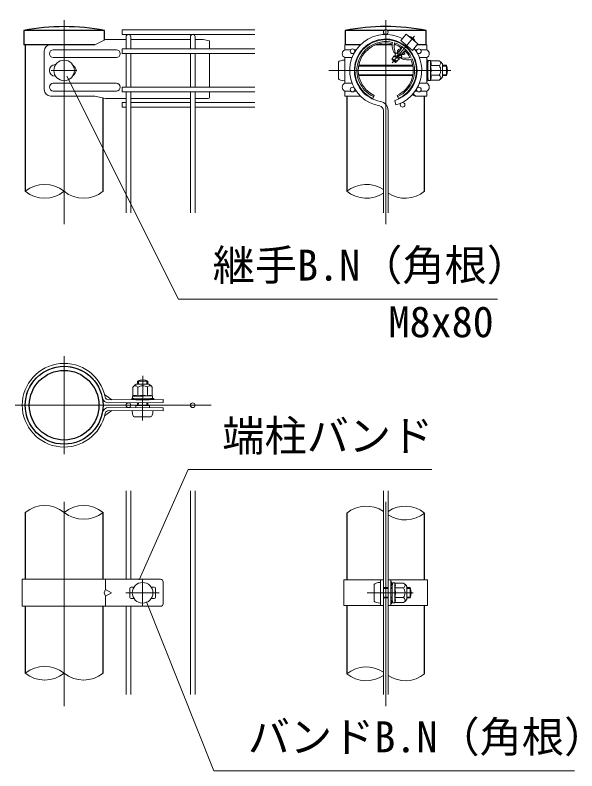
# Model space of a CAD drawing. Units: millimetres, scale not verified. Extents: x -4200 to 4200, y -2970 to 2970.
# Drawn here: x 1149 to 2023, y 520 to 1696 of the extents above; entities that cross this region are included whole.
import ezdxf
from ezdxf.enums import TextEntityAlignment as Align

# ---------------------------------------------------------------- set-up
doc = ezdxf.new("R2010")
doc.units = ezdxf.units.MM
doc.header["$LTSCALE"] = 10
doc.linetypes.add('USER1', pattern=[50.8, 31.75, -6.35, 6.35, -6.35])
for name, color, linetype, lineweight in [('0-4_D-STR1', 1, 'Continuous', 25), ('0-5_D-BMK', 2, 'USER1', 13), ('0-6_D-STR-DIM', 7, 'Continuous', 13), ('0-9_D-STR3', 3, 'Continuous', 13), ('0-A_D-STR-TXT', 7, 'Continuous', 13), ('0-B_D-STR2', 7, 'Continuous', 13)]:
    doc.layers.add(name, color=color, linetype=linetype, lineweight=lineweight)
doc.styles.add('ＭＳ ゴシック', font='')
doc.styles.get('ＭＳ ゴシック').set_extended_font_data('MS Gothic')

msp = doc.modelspace()

# ---------------------------------------------------------------- linework, layer by layer
at = {"layer": '0-4_D-STR1'}
for p, q in [((1288.2, 1671.53), (1162.4, 1671.53)), ((1162.4, 1671.53), (1162.4, 1649.53)), ((1288.2, 1656.86), (1288.2, 1671.53)), ((1722.62, 1671.53), (1662.4, 1671.53)), ((1662.4, 1671.53), (1662.4, 1649.53)), ((1788.2, 1671.53), (1727.99, 1671.53)), ((1788.2, 1649.53), (1788.2, 1671.53)), ((1273.26, 1649.53), (1162.4, 1649.53)), ((1164.8, 1649.53), (1164.8, 1421.53)), ((1686.11, 1649.53), (1662.4, 1649.53)), ((1698.77, 1649.53), (1697.35, 1649.53)), ((1735.21, 1649.53), (1710.08, 1649.53)), ((1740.53, 1649.53), (1738.62, 1649.53)), ((1788.2, 1649.53), (1774.53, 1649.53)), ((1285.8, 1421.53), (1285.8, 1566.76)), ((1664.8, 1569.53), (1664.8, 1421.53)), ((1785.8, 1421.53), (1785.8, 1569.59)), ((1164.8, 922.28), (1164.8, 818.28)), ((1285.8, 818.28), (1285.8, 922.28)), ((1664.8, 921.28), (1664.8, 817.28)), ((1785.8, 817.28), (1785.8, 921.28)), ((1164.8, 776.28), (1164.8, 672.28)), ((1285.8, 672.28), (1285.8, 776.28)), ((1664.8, 777.28), (1664.8, 671.28)), ((1785.8, 671.28), (1785.8, 777.28))]:
    msp.add_line(p, q, dxfattribs=at)
for radius in [60.5, 54.1]:
    msp.add_circle((1225.3, 1088.95), radius, dxfattribs=at)
for centre, radius, start, end in [((1225.3, 1349.07), 328.53, 78.96219, 101.03781), ((1725.3, 1352.67), 325, 78.84081, 101.15919)]:
    msp.add_arc(centre, radius, start, end, dxfattribs=at)
at = {"layer": '0-5_D-BMK'}
for p, q in [((1225.3, 1370.41), (1225.3, 1695.53)), ((1725.3, 1370.41), (1725.3, 1695.53)), ((1770.12, 1662.94), (1735.17, 1621.29)), ((1205.3, 1609.53), (1245.3, 1609.53)), ((1826.4, 1609.53), (1636.98, 1609.53)), ((1225.3, 1165.15), (1225.3, 1012.75)), ((1347.2, 1065.11), (1347.54, 1134.75)), ((1453.9, 1088.95), (1149.1, 1088.95)), ((1225.3, 621.16), (1225.3, 972.16)), ((1725.3, 621.16), (1725.3, 973.4)), ((1347.3, 817.28), (1347.3, 777.28)), ((1321.3, 797.28), (1373.3, 797.28)), ((1696.46, 797.28), (1767.94, 797.28))]:
    msp.add_line(p, q, dxfattribs=at)
at = {"layer": '0-6_D-STR-DIM'}
for centre, start, end in [((1195.05, 1384.21), 50.97549, 129.02451), ((1695.05, 1384.21), 56.30864, 129.02451), ((1195.05, 1458.85), 230.97549, 309.02451), ((1255.55, 1458.85), 230.97549, 309.02451), ((1695.05, 1458.85), 230.97549, 303.69136), ((1755.55, 1458.85), 236.30864, 309.02451), ((1195.05, 884.96), 50.97549, 129.02451), ((1255.55, 884.96), 50.97549, 129.02451), ((1695.05, 883.96), 56.30864, 129.02451), ((1755.55, 883.96), 50.97549, 123.69136), ((1255.55, 959.6), 230.97549, 309.02451), ((1755.55, 958.6), 236.30864, 309.02451), ((1195.05, 634.96), 50.97549, 129.02451), ((1695.05, 633.96), 56.30864, 129.02451), ((1195.05, 709.6), 230.97549, 309.02451), ((1255.55, 709.6), 230.97549, 309.02451), ((1695.05, 708.6), 230.97549, 303.69136), ((1755.55, 708.6), 236.30864, 309.02451)]:
    msp.add_arc(centre, 48.04, start, end, dxfattribs=at)
at = {"layer": '0-9_D-STR3'}
for p, q in [((1289.55, 1657.53), (1273.26, 1649.53)), ((1321.7, 1657.53), (1289.55, 1657.53)), ((1421.7, 1657.53), (1328.9, 1657.53)), ((1441.3, 1657.53), (1428.9, 1657.53)), ((1441.3, 1657.53), (1451.3, 1655.53)), ((1757.12, 1666.12), (1748.76, 1656.16)), ((1761.85, 1662.6), (1761.73, 1662.25)), ((1273.26, 1649.53), (1204.33, 1649.53)), ((1451.3, 1655.53), (1451.3, 1642.93)), ((1686.11, 1649.53), (1661.6, 1649.53)), ((1661.6, 1641.53), (1661.6, 1649.53)), ((1697.35, 1649.53), (1698.77, 1649.53)), ((1747.71, 1645.99), (1747.71, 1641.66)), ((1748.76, 1656.16), (1767.15, 1640.73)), ((1751.44, 1650.74), (1751.44, 1649.79)), ((1771.22, 1654.74), (1770.89, 1654.56)), ((1789, 1649.53), (1774.53, 1649.53)), ((1789, 1649.53), (1789, 1643.98)), ((1789, 1641.53), (1789, 1649.53)), ((1194.33, 1639.53), (1194.33, 1579.53)), ((1306.48, 1641.53), (1208.48, 1641.53)), ((1451.3, 1635.73), (1451.3, 1583.33)), ((1661.6, 1641.53), (1670.84, 1641.53)), ((1676.54, 1641.53), (1679.35, 1641.53)), ((1741.42, 1636.65), (1739.25, 1633.41)), ((1740.16, 1636.57), (1739.47, 1636.27)), ((1744.53, 1634.74), (1741.36, 1636.51)), ((1744.82, 1635.37), (1742.99, 1636.14)), ((1745.1, 1635.96), (1743.42, 1636.66)), ((1743.44, 1639.9), (1743.43, 1636.67)), ((1743.44, 1639.9), (1744.98, 1642.21)), ((1746.41, 1638.49), (1743.68, 1640.02)), ((1747.46, 1640.34), (1744.96, 1641.96)), ((1747.85, 1641), (1744.98, 1642.21)), ((1747.64, 1641.69), (1747.27, 1641.25)), ((1748.14, 1641.48), (1747.71, 1641.66)), ((1749.92, 1633.22), (1748.29, 1633.91)), ((1750.29, 1633.8), (1748.91, 1634.37)), ((1750.33, 1633.71), (1749.92, 1633.22)), ((1753.72, 1634.29), (1750.33, 1633.71)), ((1753.77, 1634.35), (1750.91, 1635.95)), ((1754.88, 1635.54), (1752.35, 1637.17)), ((1753.72, 1634.29), (1754.96, 1635.47)), ((1754.21, 1638.33), (1753.82, 1638.5)), ((1754.59, 1638.79), (1753.99, 1638.07)), ((1753.99, 1638.07), (1754.96, 1635.47)), ((1754.59, 1638.79), (1754.27, 1638.92)), ((1756.25, 1639.09), (1754.61, 1638.81)), ((1759.93, 1643.91), (1759.01, 1643.71)), ((1774.07, 1641.53), (1771.26, 1641.53)), ((1789, 1641.53), (1779.77, 1641.53)), ((1306.48, 1629.53), (1208.48, 1629.53)), ((1652, 1622.53), (1652, 1596.53)), ((1661.6, 1589.53), (1661.6, 1629.53)), ((1661.6, 1629.53), (1673, 1629.53)), ((1661.6, 1625.53), (1661.6, 1624.36)), ((1735.38, 1627.66), (1734.74, 1626.84)), ((1740.62, 1621.86), (1734.75, 1626.78)), ((1742.04, 1623.97), (1735.17, 1626.83)), ((1735.18, 1627.37), (1735.38, 1627.66)), ((1735.18, 1627.37), (1735.18, 1626.84)), ((1735.38, 1627.66), (1738.06, 1631.67)), ((1743.09, 1624.54), (1735.41, 1627.64)), ((1741.66, 1623.51), (1735.64, 1626.04)), ((1746, 1627.35), (1737.94, 1631.32)), ((1745.78, 1628.42), (1738.06, 1631.67)), ((1739.25, 1631.69), (1738.93, 1631.3)), ((1739.25, 1631.69), (1739.25, 1633.41)), ((1746.17, 1628.88), (1739.3, 1631.74)), ((1748.12, 1629.48), (1739.58, 1633.41)), ((1740.62, 1621.86), (1741.93, 1623.11)), ((1741.78, 1623.52), (1741.93, 1623.11)), ((1742.19, 1624.01), (1741.83, 1623.58)), ((1743.04, 1624.16), (1742.19, 1624.01)), ((1743.04, 1624.16), (1744.27, 1625.33)), ((1743.82, 1633.15), (1745.35, 1631.87)), ((1746.27, 1627.23), (1744.27, 1625.33)), ((1748.38, 1629.22), (1746.26, 1628.86)), ((1750.44, 1631.44), (1747.3, 1633.2)), ((1750.61, 1631.35), (1748.38, 1629.22)), ((1749.35, 1628.86), (1749.18, 1628.13)), ((1749.92, 1633.22), (1750.61, 1631.35)), ((1789, 1629.53), (1777.61, 1629.53)), ((1789, 1589.53), (1789, 1629.53)), ((1789, 1626.53), (1789, 1623.65)), ((1790, 1626.53), (1789, 1626.53)), ((1789.37, 1622.49), (1790.82, 1620.47)), ((1790, 1626.53), (1790, 1623.65)), ((1790.19, 1623.07), (1791.02, 1621.91)), ((1790.6, 1618.53), (1791.38, 1624.85)), ((1794.91, 1625.03), (1791.58, 1625.03)), ((1795, 1609.53), (1795, 1624.98)), ((1795.2, 1624.54), (1795.11, 1624.88)), ((1808.59, 1624.54), (1795.2, 1624.54)), ((1683.02, 1616.18), (1767.58, 1616.18)), ((1683.26, 1617.53), (1767.35, 1617.53)), ((1789, 1617.53), (1790.6, 1617.53)), ((1789, 1616.18), (1790.6, 1616.18)), ((1790.6, 1618.53), (1790.6, 1600.53)), ((1808.59, 1617.04), (1795, 1617.04)), ((1813.6, 1619.53), (1813.6, 1599.53)), ((1813.6, 1617.53), (1819.6, 1617.53)), ((1813.6, 1616.18), (1820.25, 1616.18)), ((1819.6, 1617.53), (1819.6, 1601.53)), ((1683.02, 1602.88), (1767.58, 1602.88)), ((1683.26, 1601.53), (1767.35, 1601.53)), ((1789, 1602.88), (1790.6, 1602.88)), ((1789, 1601.53), (1790.6, 1601.53)), ((1789.37, 1596.57), (1790.82, 1598.59)), ((1790.6, 1600.53), (1791.38, 1594.21)), ((1795, 1609.53), (1795, 1594.08)), ((1808.59, 1602.02), (1795, 1602.02)), ((1813.6, 1602.88), (1820.25, 1602.88)), ((1813.6, 1601.53), (1819.6, 1601.53)), ((1306.48, 1589.53), (1208.48, 1589.53)), ((1661.6, 1589.53), (1661.6, 1594.7)), ((1661.6, 1594.7), (1661.6, 1593.53)), ((1661.6, 1589.53), (1673, 1589.53)), ((1789, 1589.53), (1777.61, 1589.53)), ((1789, 1595.41), (1789, 1592.53)), ((1789, 1594.7), (1789, 1589.53)), ((1790.19, 1595.99), (1791.02, 1597.15)), ((1794.87, 1594.03), (1791.58, 1594.03)), ((1808.59, 1594.52), (1795.2, 1594.52)), ((1306.48, 1577.53), (1208.48, 1577.53)), ((1451.3, 1576.13), (1451.3, 1567.89)), ((1661.6, 1569.53), (1661.6, 1577.53)), ((1661.6, 1577.53), (1670.84, 1577.53)), ((1676.54, 1577.53), (1679.35, 1577.53)), ((1676.56, 1581.9), (1676.56, 1581.95)), ((1774.07, 1577.53), (1771.26, 1577.53)), ((1789, 1577.53), (1779.77, 1577.53)), ((1789, 1569.53), (1789, 1577.53)), ((1789, 1575.08), (1789, 1569.53)), ((1273.26, 1569.53), (1204.33, 1569.53)), ((1273.26, 1569.53), (1289.55, 1565.93)), ((1321.7, 1565.93), (1289.55, 1565.93)), ((1328.9, 1565.89), (1421.7, 1565.89)), ((1428.9, 1565.89), (1449.3, 1565.89)), ((1661.6, 1569.53), (1686.11, 1569.53)), ((1697.35, 1569.53), (1698.77, 1569.53)), ((1705.3, 1565.89), (1707.47, 1570.62)), ((1745.3, 1565.89), (1743.14, 1570.62)), ((1789, 1569.53), (1771.09, 1569.53)), ((1789, 1569.53), (1787.25, 1569.53)), ((1332.27, 1116.78), (1332.33, 1103.39)), ((1337.26, 1121.82), (1357.26, 1121.91)), ((1339.48, 1121.83), (1339.5, 1126.51)), ((1339.5, 1126.51), (1355.5, 1126.43)), ((1339.77, 1116.82), (1339.84, 1103.23)), ((1340.83, 1121.83), (1340.86, 1127.15)), ((1354.12, 1121.9), (1354.15, 1127.08)), ((1354.79, 1116.89), (1354.85, 1103.3)), ((1355.48, 1121.9), (1355.5, 1126.43)), ((1362.29, 1116.93), (1362.36, 1103.53)), ((1288.21, 1105.68), (1299.32, 1097.17)), ((1379.28, 1097.6), (1294.57, 1097.15)), ((1330.58, 1099.41), (1333.46, 1099.42)), ((1330.58, 1098.41), (1330.58, 1099.41)), ((1330.58, 1098.41), (1333.46, 1098.42)), ((1331.85, 1103.1), (1331.86, 1099.77)), ((1347.35, 1103.26), (1331.9, 1103.19)), ((1332.33, 1103.39), (1331.99, 1103.3)), ((1338.37, 1098.82), (1332.04, 1099.57)), ((1333.46, 1098.42), (1337, 1097.41)), ((1337, 1097.41), (1357.72, 1097.51)), ((1338.37, 1098.82), (1356.37, 1098.91)), ((1339.25, 1098.83), (1355.45, 1098.9)), ((1339.26, 1098.43), (1339.25, 1098.83)), ((1347.35, 1103.26), (1362.8, 1103.34)), ((1353.96, 1088.43), (1353.98, 1092.9)), ((1355.32, 1088.43), (1355.34, 1092.9)), ((1355.46, 1098.5), (1355.45, 1098.9)), ((1356.37, 1098.91), (1362.69, 1099.71)), ((1357.71, 1098.51), (1361.7, 1099.56)), ((1361.7, 1098.56), (1357.72, 1097.51)), ((1361.7, 1099.56), (1364.58, 1099.57)), ((1362.85, 1103.21), (1362.86, 1099.91)), ((1379.3, 1084.9), (1294.6, 1085.35)), ((1336.68, 1088.52), (1336.66, 1085.12)), ((1336.68, 1088.52), (1357.95, 1088.42)), ((1339.32, 1088.51), (1339.34, 1092.83)), ((1340.67, 1088.5), (1340.69, 1092.83)), ((1357.95, 1088.42), (1357.94, 1085.02)), ((1379.3, 1084.9), (1379.3, 1080.3)), ((1288.21, 1072.22), (1299.32, 1080.73)), ((1379.28, 1080.3), (1294.57, 1080.75)), ((1331.28, 1080.54), (1363.28, 1080.39)), ((1334.23, 1070.93), (1360.23, 1070.8)), ((1160.2, 818.28), (1375.3, 818.28)), ((1160.2, 818.28), (1160.2, 776.28)), ((1289.61, 818.28), (1289.61, 802.28)), ((1379.3, 814.28), (1379.3, 780.28)), ((1660.2, 817.28), (1721.7, 817.28)), ((1660.2, 817.28), (1660.2, 777.28)), ((1717.1, 777.28), (1717.1, 817.28)), ((1717.1, 813.28), (1717.1, 781.28)), ((1721.7, 777.28), (1721.7, 817.28)), ((1728.9, 777.28), (1728.9, 817.28)), ((1728.9, 817.28), (1790.4, 817.28)), ((1733.5, 777.28), (1733.5, 817.28)), ((1733.5, 814.28), (1733.5, 811.4)), ((1734.5, 814.28), (1733.5, 814.28)), ((1734.5, 814.28), (1734.5, 811.4)), ((1735.1, 806.28), (1735.88, 812.61)), ((1739.41, 812.78), (1736.08, 812.78)), ((1739.5, 797.28), (1739.5, 812.73)), ((1739.7, 812.29), (1739.61, 812.63)), ((1753.09, 812.29), (1739.7, 812.29)), ((1790.4, 817.28), (1790.4, 777.28)), ((1327.3, 804.28), (1327.3, 790.28)), ((1329.3, 806.28), (1334.07, 806.28)), ((1360.53, 806.28), (1365.3, 806.28)), ((1367.3, 804.28), (1367.3, 790.28)), ((1707.5, 810.28), (1707.5, 784.28)), ((1721.7, 805.28), (1728.9, 805.28)), ((1721.7, 803.93), (1728.9, 803.93)), ((1733.5, 805.28), (1735.1, 805.28)), ((1733.5, 803.93), (1735.1, 803.93)), ((1733.87, 810.24), (1735.32, 808.22)), ((1734.69, 810.82), (1735.52, 809.66)), ((1735.1, 806.28), (1735.1, 788.28)), ((1753.09, 804.79), (1739.5, 804.79)), ((1758.1, 807.28), (1758.1, 787.28)), ((1758.1, 805.28), (1763.1, 805.28)), ((1758.1, 803.93), (1763.75, 803.93)), ((1763.1, 805.28), (1763.1, 789.28)), ((1289.61, 792.28), (1289.61, 776.28)), ((1329.3, 788.28), (1334.07, 788.28)), ((1360.53, 788.28), (1365.3, 788.28)), ((1721.7, 790.64), (1728.9, 790.64)), ((1721.7, 789.28), (1728.9, 789.28)), ((1733.5, 790.64), (1735.1, 790.64)), ((1733.5, 789.28), (1735.1, 789.28)), ((1735.1, 788.28), (1735.88, 781.96)), ((1739.5, 797.28), (1739.5, 781.83)), ((1753.09, 789.78), (1739.5, 789.78)), ((1758.1, 790.64), (1763.75, 790.64)), ((1758.1, 789.28), (1763.1, 789.28)), ((1160.2, 776.28), (1375.3, 776.28)), ((1660.2, 777.28), (1721.7, 777.28)), ((1728.9, 777.28), (1790.4, 777.28)), ((1733.5, 783.16), (1733.5, 780.28)), ((1733.87, 784.32), (1735.32, 786.34)), ((1734.69, 783.74), (1735.52, 784.9)), ((1739.37, 781.78), (1736.08, 781.78)), ((1753.09, 782.27), (1739.7, 782.27))]:
    msp.add_line(p, q, dxfattribs=at)
for points in [[(1757.12, 1666.12), (1775.5, 1650.69), (1767.15, 1640.73)], [(1743.42, 1636.66), (1742.99, 1636.14), (1741.42, 1636.65)], [(1746.26, 1628.86), (1745.85, 1628.37), (1746.27, 1627.23)], [(1790, 1595.41), (1790, 1592.53), (1789, 1592.53)], [(1379.3, 1097.6), (1379.3, 1093), (1294.6, 1092.55)], [(1333.46, 1099.42), (1337, 1098.41), (1357.71, 1098.51)], [(1361.7, 1098.56), (1364.58, 1098.57), (1364.58, 1099.57)], [(1734.5, 783.16), (1734.5, 780.28), (1733.5, 780.28)]]:
    msp.add_lwpolyline(points, dxfattribs=at)
msp.add_lwpolyline([(1298.77, 797.28), (1289.61, 802.28), (1287.66, 797.28), (1289.61, 792.28)], close=True, dxfattribs=at)
for centre in [(1225.3, 1609.53), (1347.3, 797.28)]:
    msp.add_circle(centre, 16, dxfattribs=at)
for centre, radius, start, end in [((1725.3, 1609.53), 48, 294.62432, 245.37568), ((1758.72, 1649.36), 13.61, 20.1954, 79.8046), ((1204.33, 1639.53), 10, 90, 180), ((1725.3, 1609.53), 44.8, 76.51477, 245.37568), ((1725.3, 1609.53), 42.8, 76.39388, 245.37568), ((1754.61, 1648.44), 19.42, 166.14552, 218.81508), ((1778.12, 1647.64), 39.54, 173.19065, 196.25963), ((1725.3, 1609.53), 42.8, 54.62674, 71.81465), ((1725.3, 1609.53), 44.8, 27.59553, 72.40447), ((1802.17, 1608.13), 63.49, 143.32909, 156.79151), ((1208.48, 1635.53), 6, 90, 270), ((1306.48, 1635.53), 6, 270, 90), ((1664.1, 1635.53), 6.5, 112.61986, 247.38014), ((1710.58, 1684.99), 63.49, 303.20849, 316.67091), ((1725.3, 1609.53), 42.8, 28.18535, 45.37326), ((1786.5, 1635.53), 6.5, 292.61986, 67.38014), ((1725.3, 1609.53), 42.8, 294.62432, 23.60612), ((1725.3, 1609.53), 44.8, 294.62432, 23.48523), ((1758.54, 1645.15), 19.42, 241.18492, 293.85448), ((1753.66, 1668.16), 39.54, 263.74037, 286.80935), ((1791, 1623.65), 2, 180, 215.53768), ((1791, 1623.65), 1, 180, 215.53768), ((1791.58, 1624.83), 0.2, 90, 173), ((1794.91, 1624.83), 0.2, 15, 90), ((1785.24, 1620.79), 10.65, 339.37322, 22.7756), ((1806.56, 1620.79), 4.27, 298.45309, 61.54691), ((1800.05, 1611.02), 16, 32.13463, 57.68315), ((1211.48, 1609.53), 9, 90, 270), ((1234.77, 1609.53), 9, 300.04449, 59.95551), ((1790, 1619.89), 1, 33.43373, 35.53768), ((1753.49, 1609.53), 42.38, 0, 10.20031), ((1797.07, 1609.53), 13.75, 0, 33.09348), ((1804.6, 1609.53), 17, 331.92751, 28.07249), ((1790, 1599.17), 1, 324.46232, 326.56627), ((1785.24, 1598.27), 10.65, 337.2244, 20.62678), ((1753.49, 1609.53), 42.38, 349.79969, 0), ((1797.07, 1609.53), 13.75, 326.90652, 0), ((1806.56, 1598.27), 4.27, 298.45309, 61.54691), ((1800.05, 1608.04), 16, 302.31685, 327.86537), ((1208.48, 1583.53), 6, 90, 270), ((1306.48, 1583.53), 6, 270, 90), ((1664.1, 1583.53), 6.5, 112.61986, 247.38014), ((1786.5, 1583.53), 6.5, 292.61986, 67.38014), ((1791, 1595.41), 1, 144.46232, 180), ((1791.58, 1594.23), 0.2, 187, 270), ((1794.87, 1594.23), 0.2, 270, 337.2244), ((1204.33, 1579.53), 10, 180, 270), ((1670.27, 1583.53), 6.09, 348.40415, 350.0359), ((1449.3, 1567.89), 2, 270, 0), ((1772.12, 1575.53), 6.09, 213.34935, 260.27718), ((1774.05, 1575.53), 6.09, 198.30949, 260.27718), ((1225.3, 1088.95), 65.1, 11.37275, 348.62725), ((1225.3, 1088.95), 60.5, 11.23979, 348.76021), ((1347.43, 1111.47), 17, 61.65072, 117.79569), ((1345.83, 1108.31), 16, 122.41049, 147.95901), ((1336.03, 1114.77), 4.27, 28.72896, 151.82278), ((1347.34, 1105.34), 13.75, 90.27587, 123.36935), ((1347.34, 1105.34), 13.75, 57.18239, 90.27587), ((1358.55, 1114.87), 4.27, 28.72896, 151.82278), ((1348.81, 1108.32), 16, 32.59272, 58.14124), ((1294.98, 1103.16), 10.62, 193.15621, 267.96083), ((1295, 1103.17), 6.03, 193.24006, 265.99617), ((1332.05, 1103.1), 0.2, 105.27587, 180.27587), ((1332.06, 1099.77), 0.2, 180.27587, 263.27587), ((1336.14, 1093.44), 10.65, 69.64909, 113.05147), ((1339.23, 1097.68), 1.14, 88.71432, 139.76424), ((1347.55, 1061.75), 42.38, 90.27587, 100.47617), ((1347.55, 1061.75), 42.38, 80.07556, 90.27587), ((1358.65, 1093.55), 10.65, 67.50027, 110.90265), ((1355.49, 1097.76), 1.14, 40.78934, 91.83926), ((1362.66, 1099.91), 0.2, 277.27587, 0.27587), ((1362.65, 1103.2), 0.2, 0.27587, 67.50027), ((1294.98, 1074.74), 10.62, 92.03917, 166.84379), ((1295, 1074.73), 6.03, 94.00383, 166.75994), ((1375.3, 814.28), 4, 0, 90), ((1735.5, 811.4), 2, 180, 215.53768), ((1735.5, 811.4), 1, 180, 215.53768), ((1736.08, 812.58), 0.2, 90, 173), ((1739.41, 812.58), 0.2, 15, 90), ((1729.74, 808.54), 10.65, 339.37322, 22.7756), ((1751.06, 808.54), 4.27, 298.45309, 61.54691), ((1744.55, 798.77), 16, 32.13463, 57.68315), ((1329.3, 804.28), 2, 90, 180), ((1365.3, 804.28), 2, 0, 90), ((1734.5, 807.64), 1, 33.43373, 35.53768), ((1697.99, 797.28), 42.38, 0, 10.20031), ((1741.57, 797.28), 13.75, 0, 33.09348), ((1748.1, 797.28), 17, 331.92751, 28.07249), ((1329.3, 790.28), 2, 180, 270), ((1365.3, 790.28), 2, 270, 0), ((1729.74, 786.03), 10.65, 337.2244, 20.62678), ((1697.99, 797.28), 42.38, 349.79969, 0), ((1741.57, 797.28), 13.75, 326.90652, 0), ((1751.06, 786.02), 4.27, 298.45309, 61.54691), ((1375.3, 780.28), 4, 270, 0), ((1735.5, 783.16), 2, 144.46232, 180), ((1735.5, 783.16), 1, 144.46232, 180), ((1734.5, 786.92), 1, 324.46232, 326.56627), ((1736.08, 781.98), 0.2, 187, 270), ((1739.37, 781.98), 0.2, 270, 337.2244), ((1744.55, 795.79), 16, 302.31685, 327.86537)]:
    msp.add_arc(centre, radius, start, end, dxfattribs=at)
for centre, major_axis, start_param, end_param in [((1661.6, 1622.53), (9.6, 0), 1.5707963, 3.1415927), ((1661.6, 1596.53), (9.6, 0), 3.1415927, 4.712389), ((1334.28, 1080.53), (0.05, 9.6), 1.5707963, 3.1415927), ((1360.28, 1080.4), (0.05, 9.6), 3.1415927, 4.712389), ((1717.1, 810.28), (9.6, 0), 1.5707963, 3.1415927), ((1717.1, 784.28), (9.6, 0), 3.1415927, 4.712389)]:
    msp.add_ellipse(centre, major_axis=major_axis, ratio=0.3125, start_param=start_param, end_param=end_param, dxfattribs=at)
at = {"layer": '0-A_D-STR-TXT'}
for points in [[(1899.19, 1253.86), (1403.09, 1253.86), (1229.55, 1600.61)], [(1797.26, 988.82), (1418.27, 988.82), (1341.89, 817.4)], [(2018.69, 520.38), (1458.13, 520.38), (1353.17, 783.11)]]:
    msp.add_lwpolyline(points, dxfattribs=at)
at = {"layer": '0-B_D-STR2'}
for p, q in [((1521.7, 1672.73), (1315.3, 1672.73)), ((1315.3, 1672.73), (1315.3, 1665.53)), ((1521.7, 1665.53), (1315.3, 1665.53)), ((1321.7, 1642.93), (1321.7, 1661.93)), ((1328.9, 1642.93), (1328.9, 1661.93)), ((1421.7, 1642.93), (1421.7, 1661.93)), ((1428.9, 1642.93), (1428.9, 1661.93)), ((1521.7, 1642.93), (1315.3, 1642.93)), ((1315.3, 1642.93), (1315.3, 1635.73)), ((1521.7, 1635.73), (1315.3, 1635.73)), ((1321.7, 1583.33), (1321.7, 1635.73)), ((1328.9, 1583.33), (1328.9, 1635.73)), ((1421.7, 1583.33), (1421.7, 1635.73)), ((1428.9, 1583.33), (1428.9, 1635.73)), ((1521.7, 1583.33), (1315.3, 1583.33)), ((1315.3, 1583.33), (1315.3, 1576.13)), ((1521.7, 1576.13), (1315.3, 1576.13)), ((1321.7, 1388.2), (1321.7, 1576.13)), ((1328.9, 1388.2), (1328.9, 1576.13)), ((1421.7, 1388.2), (1421.7, 1576.13)), ((1428.9, 1388.2), (1428.9, 1576.13)), ((1321.7, 1559.62), (1315.3, 1559.62)), ((1315.3, 1559.62), (1315.3, 1552.42)), ((1321.7, 1552.42), (1315.3, 1552.42)), ((1421.7, 1559.62), (1328.9, 1559.62)), ((1421.7, 1552.42), (1328.9, 1552.42)), ((1521.7, 1559.62), (1428.9, 1559.62)), ((1521.7, 1552.42), (1428.9, 1552.42)), ((1739.25, 1562.76), (1741.3, 1555.86)), ((1721.7, 1388.2), (1721.7, 1547.26)), ((1728.9, 1388.2), (1728.9, 1547.26)), ((1321.7, 818.28), (1321.7, 955.61)), ((1328.9, 818.28), (1328.9, 955.61)), ((1421.7, 638.95), (1421.7, 955.61)), ((1428.9, 638.95), (1428.9, 955.61)), ((1721.7, 638.95), (1721.7, 955.61)), ((1728.9, 638.95), (1728.9, 955.61)), ((1321.7, 638.95), (1321.7, 776.28)), ((1328.9, 638.95), (1328.9, 776.28))]:
    msp.add_line(p, q, dxfattribs=at)
for centre in [(1725.3, 1669.13), (1673.69, 1639.33), (1776.92, 1639.33), (1673.69, 1579.73), (1776.92, 1579.73), (1751.54, 1556.02), (1325.3, 1088.95), (1425.3, 1088.95)]:
    msp.add_circle(centre, 3.6, dxfattribs=at)
for centre, radius, start, end in [((1325.3, 1661.93), 3.6, 0, 180), ((1425.3, 1661.93), 3.6, 0, 180), ((1725.3, 1609.53), 56, 62.37363, 260.16066), ((1725.3, 1609.53), 48.8, 286.60421, 260.16066), ((1725.3, 1609.53), 56, 286.60421, 37.62637), ((1714.5, 1547.26), 7.2, 0, 80.16066), ((1714.5, 1547.26), 14.4, 0, 80.16066)]:
    msp.add_arc(centre, radius, start, end, dxfattribs=at)

# ---------------------------------------------------------------- texts
at = {"layer": '0-A_D-STR-TXT', "style": 'ＭＳ ゴシック'}
for s, p in [('継手B.N（角根）', (1456.3, 1268.35)), ('M8x80', (1729.73, 1180.32)), ('端柱バンド', (1471.22, 1002.93)), ('バンドB.N（角根）', (1510.83, 534.87))]:
    msp.add_text(s, height=48.09, dxfattribs=at).set_placement(p, align=Align.BOTTOM_LEFT)

doc.saveas('drawing.dxf')
